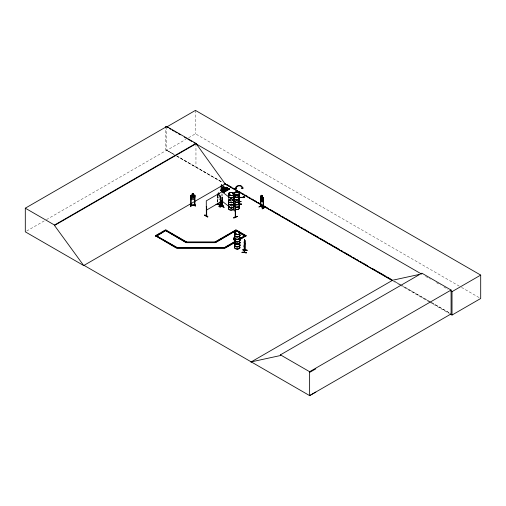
<?xml version="1.0" encoding="UTF-8"?>
<svg xmlns="http://www.w3.org/2000/svg" width="506" height="506" viewBox="0 0 506 506"><rect width="100%" height="100%" fill="white"/><g stroke="black" fill="none" stroke-linecap="round" stroke-linejoin="round"><path stroke-width="0.38" stroke-dasharray="2.53 1.9" d="M233.842 204.93L233.854 203.791A2.72 1.569 0 0 0 230.236 202.229A2.72 1.569 0 0 0 229.243 204.816M233.968 205.569L233.974 204.443M228.484 198.694L228.484 198.643A2.682 1.55 0 0 0 231.166 200.193M228.484 203.475L228.484 199.041M233.854 206.378L233.835 208.605A2.669 1.543 0 0 0 231.166 207.062M228.421 198.839L228.516 198.415M228.427 201.287L228.516 200.774M228.421 203.614L228.567 203.083M229.382 202.419L229.743 202.058M229.522 202.375L230.116 202.318L229.806 202.039M229.806 202.444L229.926 202.406M233.759 204.196L233.905 203.665M234.05 205.177L234.05 206.29M233.759 206.777L233.905 206.246M234.057 207.713A2.688 1.55 0 0 0 234.057 208.516L234.006 207.65A2.688 1.55 0 0 0 234.057 208.428M220.028 199.725L220.363 198.801L220.028 195.158L219.364 194.772L219.863 195.442L219.863 197.593L219.364 198.225L218.434 197.688L217.934 196.48M220.395 198.782L220.04 199.781L217.7 198.428L217.435 197.081M228.522 200.869L228.794 200.382M228.807 200.376L230.464 199.642A2.663 1.537 0 0 0 229.047 202.033A2.663 1.537 0 0 0 233.468 201.862M228.807 200.484L230.464 199.75A2.675 1.543 0 0 0 229.041 202.179A2.675 1.543 0 0 0 233.481 202.008M229.452 202.261L230.021 202.229L229.338 202.362M233.519 202.02L231.166 202.912L228.807 202.02M220.123 200.92L220.23 196.176L220.508 201.015M220.508 196.334L220.123 196.239M26.666 231.046L45.787 220.002M46.47 219.61L166.752 150.162L174.222 154.475M166.752 126.955L166.752 150.358L185.879 139.321M188.605 137.74L195.436 133.799L460.858 287.041M220.072 195.107L220.426 195.714L220.401 201.078M217.706 198.422L217.466 197.093M233.089 202.343L231.166 202.805L229.237 202.343M229.673 202.039L229.56 202.406M231.166 206.954L233.089 207.416L233.804 208.13M174.121 154.532L165.607 149.637L165.607 128.752M176.847 156.101L221.755 181.926L176.942 156.044M401.53 285.308L394.047 281.001L401.511 285.314M430.789 302.133L402.213 285.694L430.714 302.177M431.466 302.518L449.84 313.087M461.548 287.433L480.7 298.496M425.616 276.409L430.353 279.141M436.444 282.658L440.511 285.005M443.895 286.959L447.955 289.305M431.39 302.563L449.726 313.151M166.752 150.358L174.222 154.672M176.942 156.24L223.342 183.027M393.137 281.058L399.297 284.619M399.987 285.011L428.74 301.614M429.423 302.012L449.277 313.473M217.39 195.101L220.395 196.828M228.522 201.628L228.794 202.115M234.05 203.703L233.962 203.304L233.968 205.518M234.006 203.595L233.911 203.172A2.72 1.569 0 0 0 234.727 204.329M233.759 203.083L233.905 203.614M233.759 205.67L233.905 206.201M233.81 208.137L233.905 208.548M228.421 198.883L228.567 199.415M228.427 201.211L228.516 201.723M228.421 203.665L228.567 204.196M233.848 203.475L233.848 201.35M233.962 205.885L233.981 208.111M233.848 206.043L233.848 203.804A2.72 1.569 0 0 1 229.806 205.063A2.675 1.543 0 0 1 233.639 205.847A2.675 1.543 0 0 1 231.856 207.934M228.472 203.791L228.484 204.93M222.488 193.849L222.488 196.189M221.641 193.792L221.641 196.132M220.23 196.176L220.23 200.857M219.364 195.158L219.364 197.308L218.434 196.771L218.434 195.335M217.789 195.563L217.789 203.368M217.681 195.626L217.681 201.869M217.466 194.791L217.51 202.425M217.403 194.785L217.403 202.489M195.955 143.812L195.955 167.214M195.436 110.397L195.436 133.799M236.65 194.152A2.72 1.569 0 0 1 237.358 194.203M236.65 194.026A2.682 1.55 0 0 1 237.346 194.076M234.329 206.726A2.682 1.55 0 0 1 234.752 204.854M234.727 206.91A2.72 1.569 0 0 1 234.727 204.69M234.759 206.612A2.675 1.543 0 0 1 234.759 204.424A2.675 1.543 0 0 1 234.069 202.969M234.727 206.777A2.72 1.569 0 0 1 234.727 204.557M234.727 204.196A2.72 1.569 0 0 1 233.93 203.083M234.752 204.032A2.682 1.55 0 0 1 233.968 202.938M231.166 200.623A2.675 1.543 0 0 1 228.579 198.675M231.166 200.496A2.72 1.569 0 0 1 228.535 198.523M231.166 200.363A2.72 1.569 0 0 1 228.446 198.795M233.468 202.248A2.663 1.537 0 0 1 228.857 202.248A2.663 1.537 0 0 1 231.166 199.94M233.487 202.122A2.688 1.55 0 0 1 229.035 202.292A2.688 1.55 0 0 1 230.47 199.845M231.856 207.498A2.675 1.543 0 0 0 233.481 205.234A2.675 1.543 0 0 0 229.269 204.911A2.682 1.55 0 0 1 230.249 202.4A2.682 1.55 0 0 1 233.835 203.994A2.682 1.55 0 0 1 229.825 205.196M229.243 205.044A2.72 1.569 0 0 1 233.519 205.373A2.72 1.569 0 0 1 231.868 207.675M233.791 203.165A2.72 1.569 0 0 1 230.692 205.12A2.72 1.569 0 0 1 228.933 202.672A2.72 1.569 0 0 1 233.519 202.786M233.747 203.026A2.675 1.543 0 0 1 230.698 204.943A2.675 1.543 0 0 1 228.971 202.539A2.675 1.543 0 0 1 233.481 202.653M229.806 204.93A2.72 1.569 0 0 1 233.677 205.689A2.72 1.569 0 0 1 231.868 207.808M231.166 206.916A2.663 1.537 0 0 1 233.74 208.858"/><path stroke-width="0.76" d="M243.5 197.093L239.964 197.587L243.519 197.321L243.475 196.67L243.55 197.732L243.449 197.157M239.256 197.909L238.958 197.928M244.253 252.026L244.455 252.38L244.278 251.994M244.265 244.278L244.379 244.796L244.6 239.376L244.347 252.62L245.043 250.179M244.974 250.072L244.866 250.185M239.275 198.32L239.249 194.785L239.446 203.032M222.102 187.549L221.957 190.477L221.154 189.864L221.154 190.547L221.103 189.895L222.001 190.452L222.102 187.549A0.955 0.557 59.5 0 0 221.957 186.24L221.957 185.152L221.375 184.798M224.297 188.77L224.152 191.698L223.336 191.369L223.791 191.205M244.189 245.638L244.202 246.511L244.879 243.228M246.397 252.62C233.228 251.33 255.302 253.734 242.146 252.386M244.139 242.595L244.271 241.855L244.202 252.608L244.373 252.247M221.362 184.823L221.274 185.854A0.955 0.557 59.5 0 0 221.135 187.005L221.192 190.155L221.577 190.028M221.236 190.009L221.641 189.959L221.419 190.756L221.52 189.832M244.48 240.692L244.556 240.148M242.146 252.247L242.115 252.557M224.727 188.871C224.506 187.878 223.829 189.484 224.759 188.763M229.673 195.082C228.788 195.114 230.938 194.867 229.743 195.063M232.855 193.115L232.589 193.254M235.524 194.279L234.936 194.614M234.98 194.291C235.271 194.804 234.601 194.361 235.163 194.19M235.524 194.329L235.296 194.19M238.345 192.83L237.997 192.716L238.345 192.546M235.568 233.924C236.226 233.538 235.847 233.892 235.714 234.151M236.226 233.981L236.119 234.088M238.883 232.058L238.617 232.254L238.889 231.995M245.018 240.837L244.803 250.432L244.822 240.135L244.974 250.413M244.189 252.216L245.03 250.223M244.208 252.583L244.948 250.198M244.417 240.249L244.556 239.768M244.379 241.729L244.594 240.976M244.379 243.873L244.594 243.127M244.202 246.511L244.809 244.619M204.601 215.195C205.993 214.108 211.103 219.794 204.614 215.164M207.802 216.827L204.728 215.101L207.827 216.84M260.539 199.275L260.811 200.623L263.152 201.97L263.493 201.027M263.152 201.97L263.531 201.008M219.933 207.156L223.361 205.657M192.172 195L191.521 195.487L191.521 197.637L192.223 198.516L193.532 198.441L194.234 197.479L194.234 195.329L193.532 194.987L193.577 193.766L192.172 193.849L192.223 195.063L190.768 195.493L191.205 199.737L194.5 199.541L194.981 196.366L190.775 196.606M223.481 191.451L223.722 191.116M258.99 207.024L262.032 205.265M218.908 203.07L215.917 204.69M234.177 239.041L234.607 238.554L233.955 239.857L234.107 239.142C233.525 235.537 234.948 241.052 233.835 237.839M234.398 238.99L234.607 238.554M235.246 240.527L235.676 240.04L235.024 241.343L235.176 240.628C234.594 237.023 236.017 242.538 234.904 239.325A2.688 1.55 0 0 0 234.556 240.135M235.467 240.476L235.676 240.04M233.955 239.857L234.392 239.363L234.733 240.584L234.17 239.414M235.024 241.343L235.461 240.85L235.802 242.07L235.239 240.9M190.224 204.297L190.895 206.581M220.401 205.759L217.403 204.051L217.77 203.779M220.123 201.698L220.123 205.638L220.23 201.635M233.829 239.68L234.329 239.085L234.057 237.788M234.733 238.731L234.24 239.319L234.512 240.635M234.898 241.172L235.802 240.217M260.615 205.815L260.824 206.416L260.9 200.876M260.925 206.321L260.489 206.22M263.24 207.485L263.632 207.915L260.52 206.239L263.493 207.96L263.493 197.909L262.5 196.948L262.962 197.637L262.962 199.788L262.462 200.427L261.532 199.889L261.033 198.675L261.532 195.202L262.532 195.778L262.462 196.967M260.868 196.012L260.539 196.246L260.856 195.961L263.493 197.935L263.525 207.979L263.297 207.719M206.429 215.632L206.246 215.942L206.581 215.746M222.387 206.435L222.596 201.015M194.949 204.981L190.692 205.126L194.955 204.873M190.686 205.48L194.911 205.221L194.899 204.867M194.481 205.246L194.949 205.322L194.981 195.24L191.243 195.12L190.775 195.518M230.034 194.766L229.743 194.791M232.95 193.197L232.621 193.324M235.632 194.506L234.955 194.57M235.676 233.658L235.461 234.038M221.995 206.277L221.729 206.087L221.9 206.454M221.875 201.078L221.9 206.701L221.875 197.321M235.303 216.884L235.372 202.052L221.641 191.451M235.328 216.745L235.315 216.758M206.239 215.917L206.695 215.815L206.657 206.461L206.277 206.562L206.657 206.461M222.488 200.958L222.185 206.739L222.52 206.543M190.73 205.139L190.794 205.588L191.129 205.202M191.173 205.537L191.116 196.094L190.73 196.119L190.699 205.569L194.93 205.303M234.873 194.329L235.233 194.241M217.435 193.994L218.465 194.215M220.679 190.528L221.299 189.725L220.831 190.42L221.698 190.907L222.248 190.256L222.324 190.711M226.112 187.321C224.67 187.201 228.136 188.985 225.625 187.498M220.863 190.623L226.46 187.505L221.546 190.218M222.159 189.788L226.378 187.365M222.324 190.307L221.495 190.971L227.086 187.852M227.004 187.72L221.584 190.977M227.124 187.878L221.773 191.078M222.836 191.768L223.532 191.015L222.982 191.666M224.006 192.413L222.906 191.698L223.178 191.951L228.611 188.744L228.332 188.415L229.357 188.997L223.848 192.153M228.276 188.567L222.842 191.768M222.982 191.837L228.332 188.498L229.427 189.212M221.957 186.24L222.001 185.373M223.31 191.11L223.62 191.97L223.285 188.251A0.955 0.557 59.5 0 1 223.431 187.1L223.639 185.993M223.285 188.251L223.557 191.287M224.708 188.124L225.259 187.713L226.283 188.377L225.259 187.713M222.026 189.706L226.258 187.391M227.017 187.77L221.501 190.977L227.27 187.966M222.817 191.749L228.332 188.415M223.108 191.869L228.598 188.751M229.161 188.959L223.646 192.217L229.357 189.073M229.357 188.997L223.791 192.305M222.185 206.739L222.488 197.201M217.77 204.12L217.789 203.766M220.091 205.335L220.546 205.36L217.713 203.981L220.255 205.183L220.395 205.778L220.401 201.856M222.001 204.671L218.978 206.625L222.153 204.924M221.211 205.6L224.107 207.251M222.488 191.508L206.277 200.869L206.353 215.999L206.695 215.474M84.072 265.378L83.743 265.574L25.3 231.83L25.3 208.187L166.752 126.519L195.955 143.375L225.157 183.88L392.352 280.413M166.752 126.519L166.752 126.955L195.436 110.397L480.7 275.093L480.7 298.496L452.016 315.055L449.967 313.865M25.3 208.187L54.503 225.043L195.955 143.375M315.82 392.074L309.628 395.603L84.034 265.359L83.699 265.549L54.503 225.48L195.955 143.812M83.699 265.549L225.486 183.691M219.427 193.583L218.396 193.026L219.395 193.602M234.809 241.849L224.677 247.7L176.929 247.7L176.341 248.041L155.481 235.707L165.614 229.857L186.474 241.9L215.132 241.9L235.992 229.857L246.125 235.707L239.458 239.85M155.481 235.998L160.206 233.266M161.559 232.488L165.614 230.148L186.474 242.191L185.879 242.532L165.614 230.54L185.879 242.241L186.474 241.9L186.474 242.671L215.132 242.671L215.132 241.9L215.727 242.241L235.992 230.54L215.727 242.532L215.132 242.191L221.894 238.288M206.277 210.23L222.488 200.869M260.501 196.208L260.52 206.277M260.824 195.98L261.532 196.353M260.792 197.036L260.52 196.878L260.824 206.416M155.481 235.707L176.341 247.75L176.929 247.409L224.677 247.409L234.809 241.558M263.221 198.441L263.601 198.535L263.221 198.441L263.221 207.814M260.811 200.623L263.19 201.951M263.19 207.536L260.824 206.176L263.632 207.574M262.089 208.807C265.125 206.663 267.472 206.239 262.222 208.902M223.241 237.51L227.972 234.778M229.319 234L234.727 230.881M239.458 232.83L245.536 236.34L235.404 230.198L235.992 230.148L246.125 235.998M239.54 238.826L244.942 235.707L240.217 238.731M156.664 235.998L176.929 247.409L176.929 248.18L224.677 248.18L224.677 247.409L225.271 247.75L234.727 242.292M239.458 239.559L246.125 235.707M224.677 247.7L225.271 248.041L234.727 242.583M250.9 362.081L392.688 280.216L418.81 274.537M251.229 361.885L280.432 355.535L280.432 354.858L421.884 273.189L451.086 290.046L451.086 313.935L309.628 395.603L309.628 371.714L451.086 290.046M421.884 273.866L421.555 274.062L193.918 142.635M450.663 290.868L452.016 291.652L480.7 275.093M309.628 372.397L315.82 368.868M226.517 189.782L226.384 190.155M226.441 189.864L226.53 190.205M235.492 207.688L235.138 207.561M233.892 217.953C240.59 215.505 235.688 215.967 233.892 217.934M206.499 215.771L206.549 206.397M244.265 252.361L244.417 241.337M224.613 188.877L224.228 188.846M234.379 240.451L234.601 240.401A2.675 1.543 0 0 0 237.934 241.957A2.675 1.543 0 0 0 239.559 239.692M235.176 240.628L235.126 239.275M217.934 194.329L218.434 194.234L218.434 193.007M221.071 205.651L224.133 207.397M238.984 196.783L239.458 196.745L239.344 197.138M238.996 196.847L239.471 196.809M238.958 197.068L239.351 197.163M238.902 197.264L239.97 197.251L238.921 197.334M238.902 197.802L239.97 197.789L239.958 197.182M238.927 201.711L241.058 201.54L238.902 201.767M238.921 201.843L241.058 201.666M238.813 204.228L241.653 204.019L238.845 204.557M238.813 204.418L241.685 204.323M194.525 195.879L194.93 195.942L194.525 195.879L194.551 205.347L194.589 204.993M194.734 203.829L195.259 206.461M192.179 193.874L193.532 193.836M217.713 203.886L217.365 203.703M217.662 204.209L217.504 203.627L220.546 205.702L220.508 201.793M263.329 207.738L263.329 201.496M186.474 242.38L215.132 242.38M176.929 247.889L224.677 247.889M221.9 206.359C221.033 206.916 222.419 202.982 221.761 200.844M222.324 206.435L222.627 206.258M239.104 197.403L239.11 203.279L239.483 203.203L239.496 197.302L239.022 197.441A2.675 1.543 0 0 1 237.004 199.687A2.675 1.543 0 0 1 234.069 197.757M239.344 202.988L239.458 196.745M235.233 194.304L235.644 194.449M235.024 194.449L235.454 194.26M229.743 194.728L229.99 194.785M235.821 233.639L236.182 233.797M242.829 249.907L247.08 250.299M242.14 252.431L246.397 252.81M226.448 190.117L226.827 189.826M239.205 201.85L239.819 204.316M239.382 201.843L239.996 204.323M217.618 203.867L217.713 204.228M223.81 186.037L223.431 187.1M235.36 217.118L235.258 207.511M226.176 187.176L227.264 187.96M224.708 188.042L225.733 188.618M224.215 188.409L225.24 188.909L224.215 188.327L223.665 188.656L224.689 189.231M223.26 191.135L224.152 191.698L224.253 188.795A0.955 0.557 59.5 0 0 224.114 187.486L224.152 186.619M220.825 190.598L221.856 191.173M222.216 197.359L222.292 206.796M166.752 126.955L168.112 127.74M169.472 128.524L170.832 129.308M172.185 130.093L174.222 131.269M175.582 132.053L176.942 132.838M178.302 133.622L180.338 134.798M184.412 137.151L186.448 138.328M187.808 139.112L191.882 141.459M226.852 184.475L231.628 187.233M232.994 188.023L235.043 189.206M236.403 189.99L237.769 190.781M239.136 191.565L241.185 192.748M242.551 193.539L243.911 194.329M245.277 195.114L247.326 196.296M248.693 197.087L250.053 197.871M252.102 199.054L253.468 199.845M254.834 200.629L256.194 201.42M258.243 202.602L259.61 203.387M261.659 204.569L268.484 208.51M270.527 209.693L274.625 212.058M275.985 212.843L280.767 215.6M282.127 216.391L284.176 217.574M285.542 218.358L286.908 219.149M288.275 219.939L290.317 221.116M291.684 221.906L293.05 222.697M295.093 223.873L296.459 224.664M297.825 225.455L299.875 226.637M301.241 227.422L302.601 228.212M303.967 228.997L306.016 230.179M307.382 230.97L308.742 231.754M310.792 232.937L312.158 233.728M313.524 234.512L318.299 237.27M319.665 238.06L327.173 242.393M328.533 243.184L333.315 245.941M334.675 246.726L339.456 249.49M340.816 250.274L342.866 251.457M344.232 252.247L345.598 253.032M346.964 253.822L349.007 255.005M350.373 255.789L351.74 256.58M353.783 257.763L355.149 258.547M356.515 259.338L357.881 260.122M359.93 261.305L361.29 262.095M362.657 262.88L367.432 265.644M372.214 268.401L376.306 270.761M377.672 271.551L385.863 276.276M387.223 277.067L392.005 279.824M261.893 205.215L259.021 206.872M224.708 183.817L392.454 280.666M235.404 230.489L236.751 231.267M158.011 236.776L176.929 247.7M280.432 354.858L309.628 371.714M223.241 205.594L219.958 207.011M221.875 206.682L221.641 200.901M194.981 195.272L193.577 194.918M221.641 200.812L235.372 211.413M244.872 240.179L244.208 241.862M190.775 198.611L191.243 199.687M239.129 196.126L239.123 197.251M235.53 240.755L235.802 242.07M235.309 240.805L235.581 242.127M234.461 239.262L234.733 240.584M191.116 196.094L190.73 196.119M190.452 204.095L190.92 206.758M244.499 240.179L244.423 241.349M244.151 245.6L244.265 246.511M452.016 291.652L452.016 315.055M260.571 196.227L260.622 206.176M244.6 239.376L244.594 245.201M235.233 216.511L235.151 216.954M228.434 189.535L227.409 189.042M227.396 190.148L226.372 189.655M226.84 190.477L225.815 189.978M224.398 191.502L224.481 191.951M222.248 190.256L222.248 190.585M221.299 189.725L221.299 190.13M206.385 206.619L206.385 215.98M165.607 126.43L165.607 127.98M54.503 225.043L54.503 225.48M239.597 237.124A2.72 1.569 0 0 1 237.244 239.483A2.72 1.569 0 0 1 234.892 237.124M239.559 237.289A2.675 1.543 0 0 1 237.244 239.604A2.675 1.543 0 0 1 234.923 237.289M239.572 239.357A2.688 1.55 0 0 1 238.269 241.571A2.688 1.55 0 0 1 234.651 240.533M239.566 239.446A2.682 1.55 0 0 1 238.269 241.647A2.682 1.55 0 0 1 234.651 240.616M234.563 240.217A2.682 1.55 0 0 1 234.923 239.446M239.597 234.544A2.72 1.569 0 0 1 237.244 236.897A2.72 1.569 0 0 1 234.892 234.544M239.559 236.859A2.675 1.543 0 0 1 237.244 239.174A2.675 1.543 0 0 1 234.923 236.859M239.566 234.702A2.682 1.55 0 0 1 237.244 237.029A2.682 1.55 0 0 1 234.923 234.702M239.597 236.991A2.72 1.569 0 0 1 237.244 239.351A2.72 1.569 0 0 1 234.892 236.991M239.597 234.411A2.72 1.569 0 0 1 237.244 236.764A2.72 1.569 0 0 1 234.892 234.411M239.559 234.272A2.675 1.543 0 0 1 237.244 236.593A2.675 1.543 0 0 1 234.923 234.272M239.597 244.487A2.72 1.569 0 0 1 237.244 246.846A2.72 1.569 0 0 1 234.892 244.487M239.566 244.651A2.682 1.55 0 0 1 237.244 246.972A2.682 1.55 0 0 1 234.923 244.651M234.657 240.059A2.675 1.543 0 0 1 234.923 239.692M239.572 239.559A2.688 1.55 0 0 1 238.269 241.767A2.688 1.55 0 0 1 234.651 240.736M234.651 239.933A2.688 1.55 0 0 1 234.917 239.559M239.597 241.906A2.72 1.569 0 0 1 237.244 244.259A2.72 1.569 0 0 1 234.892 241.906M239.559 244.221A2.675 1.543 0 0 1 237.244 246.536A2.675 1.543 0 0 1 234.923 244.221M239.566 242.064A2.682 1.55 0 0 1 237.244 244.392A2.682 1.55 0 0 1 234.923 242.064M239.597 244.354A2.72 1.569 0 0 1 237.244 246.713A2.72 1.569 0 0 1 234.892 244.354M239.597 241.773A2.72 1.569 0 0 1 237.244 244.126A2.72 1.569 0 0 1 234.892 241.773M239.559 241.634A2.675 1.543 0 0 1 237.244 243.955A2.675 1.543 0 0 1 234.923 241.634M238.977 194.797A2.682 1.55 0 0 1 237.004 197.106A2.682 1.55 0 0 1 234.063 195.171M238.977 197.814A2.682 1.55 0 0 1 237.004 200.123A2.682 1.55 0 0 1 234.063 198.188M239.009 197.656A2.72 1.569 0 0 1 237.004 199.996A2.72 1.569 0 0 1 234.025 198.029M239.009 197.523A2.72 1.569 0 0 1 237.004 199.864A2.72 1.569 0 0 1 234.025 197.897M239.009 195.069A2.72 1.569 0 0 1 237.004 197.41A2.72 1.569 0 0 1 234.025 195.449M239.009 194.936A2.72 1.569 0 0 1 237.004 197.277A2.72 1.569 0 0 1 234.025 195.316M238.977 195.234A2.682 1.55 0 0 1 237.004 197.542A2.682 1.55 0 0 1 234.063 195.607M238.977 199.978A2.682 1.55 0 0 1 237.004 202.286A2.682 1.55 0 0 1 234.063 200.351M238.958 199.838A2.663 1.537 0 0 1 236.998 202.128A2.663 1.537 0 0 1 234.076 200.205M238.977 200.079A2.688 1.55 0 0 1 237.997 202.198A2.688 1.55 0 0 1 234.322 201.628M234.057 201.255A2.688 1.55 0 0 1 234.057 200.452M239.009 204.886A2.72 1.569 0 0 1 238.573 206.777A2.72 1.569 0 0 1 235.29 207.03M238.977 202.596A2.682 1.55 0 0 1 238.547 204.462A2.682 1.55 0 0 1 235.309 204.709M238.971 204.747A2.675 1.543 0 0 1 238.547 206.612A2.675 1.543 0 0 1 235.315 206.853M238.977 205.177A2.682 1.55 0 0 1 238.547 207.043A2.682 1.55 0 0 1 235.309 207.289M238.958 207.201A2.663 1.537 0 0 1 238.275 209.187A2.663 1.537 0 0 1 234.765 209.054M239.009 205.019A2.72 1.569 0 0 1 238.573 206.91A2.72 1.569 0 0 1 235.29 207.163M239.009 202.299A2.72 1.569 0 0 1 238.573 204.196A2.72 1.569 0 0 1 235.29 204.443M238.971 202.16A2.675 1.543 0 0 1 238.547 204.026A2.675 1.543 0 0 1 235.315 204.272M238.971 200.218A2.675 1.543 0 0 1 238.282 202.217A2.675 1.543 0 0 1 234.759 202.084M239.009 202.432A2.72 1.569 0 0 1 238.573 204.329A2.72 1.569 0 0 1 235.29 204.576M238.977 207.34A2.682 1.55 0 0 1 238.282 209.345A2.682 1.55 0 0 1 234.752 209.212M233.519 195.556A2.72 1.569 0 0 1 231.166 197.916A2.72 1.569 0 0 1 228.807 195.556M233.487 195.721A2.682 1.55 0 0 1 233.057 197.587A2.682 1.55 0 0 1 229.825 197.833M229.269 197.587A2.682 1.55 0 0 1 228.838 195.721M233.519 195.424A2.72 1.569 0 0 1 231.166 197.783A2.72 1.569 0 0 1 228.807 195.424M233.481 195.291A2.675 1.543 0 0 1 231.166 197.606A2.675 1.543 0 0 1 228.845 195.291M233.487 197.871A2.682 1.55 0 0 1 231.856 200.142M233.519 198.01A2.72 1.569 0 0 1 232.526 200.155M233.481 198.308A2.675 1.543 0 0 1 232.501 200.414M233.519 198.143A2.72 1.569 0 0 1 232.526 200.287M233.487 200.382A2.688 1.55 0 0 1 233.848 201.154M233.487 200.49A2.688 1.55 0 0 1 233.848 201.261M233.468 209.225A2.663 1.537 0 0 1 229.832 209.788A2.663 1.537 0 0 1 228.857 207.688M233.487 209.383A2.682 1.55 0 0 1 229.825 209.952A2.682 1.55 0 0 1 228.838 207.833M231.166 207.985A2.675 1.543 0 0 1 228.579 206.037M231.166 207.726A2.72 1.569 0 0 1 228.535 205.752M231.166 207.555A2.682 1.55 0 0 1 228.573 205.607M231.166 207.858A2.72 1.569 0 0 1 228.446 206.29M233.475 200.705A2.669 1.543 0 0 1 233.74 201.072M233.487 200.566A2.688 1.55 0 0 1 233.759 200.939M244.385 196.714L244.493 197.656L244.385 196.714M262.918 200.205L262.051 198.624C261.602 200.155 260.514 198.959 261.836 198.251L261.21 196.575L262.032 198.105C262.399 196.581 263.588 197.878 262.247 198.497L262.918 200.205M242.861 249.819L247.105 250.211L242.861 249.819M243.152 188.011L242.292 188.757L241.425 188.15L242.026 188.099A3.017 2.441 -13.5 0 0 239.041 185.873A3.017 2.441 -13.5 0 0 236.049 188.58L236.644 188.529L235.726 189.288L234.809 188.675L235.404 188.63A3.612 2.922 -13.5 0 1 238.977 185.392A3.612 2.922 -13.5 0 1 242.557 188.055L243.152 188.011M222.02 204.822L218.978 206.625L222.039 204.86M166.202 230.198L156.069 236.34L166.202 230.198M237.194 216.309L233.747 217.846L237.2 216.334M193.298 194.038L192.457 194.089L192.457 194.475L193.298 194.424L193.298 194.038M193.532 195.373L192.223 195.449L192.223 197.599L193.532 197.517L193.532 195.373M228.807 189.32L227.782 188.744L228.807 189.32M227.883 189.864L226.859 189.282L227.883 189.864M262.298 195.911L261.703 195.569L262.298 196.296L262.298 195.911M262.462 197.353L261.532 196.815L261.532 198.966L262.462 199.503L262.462 197.353M219.199 193.716L218.598 193.368L219.199 194.102L219.199 193.716M235.904 234.215A2.675 1.543 0 0 0 239.92 232.874A2.675 1.543 0 0 0 235.904 231.539A2.675 1.543 0 0 0 235.904 234.215M235.904 234.436A2.675 1.543 0 0 0 239.92 233.102A2.675 1.543 0 0 0 235.904 231.761A2.675 1.543 0 0 0 235.904 234.436M235.347 234.069A2.688 1.55 0 0 0 239.838 233.374A2.688 1.55 0 0 0 236.549 231.476A2.688 1.55 0 0 0 235.347 234.069M237.244 249.047A2.688 1.55 0 0 0 239.572 246.719A2.688 1.55 0 0 1 237.244 249.053A2.688 1.55 0 0 1 234.917 246.726A2.688 1.55 0 0 0 237.244 249.047M235.309 194.759A2.688 1.55 0 0 0 239.338 193.412A2.688 1.55 0 0 0 235.309 192.071A2.688 1.55 0 0 0 235.309 194.759M235.315 194.962A2.675 1.543 0 0 0 239.325 193.627A2.675 1.543 0 0 0 235.315 192.286A2.675 1.543 0 0 0 235.315 194.962M235.309 194.835A2.688 1.55 0 0 0 239.338 193.488A2.688 1.55 0 0 0 235.309 192.147A2.688 1.55 0 0 0 235.309 194.835M229.825 195.234A2.669 1.543 0 0 0 233.835 193.899A2.669 1.543 0 0 0 229.825 192.565A2.669 1.543 0 0 0 229.825 195.234M229.825 195.455A2.675 1.543 0 0 0 233.842 194.114A2.669 1.543 0 0 0 229.825 192.773A2.675 1.543 0 0 0 229.825 195.455A2.669 1.543 0 0 0 233.835 194.114A2.675 1.543 0 0 0 229.825 192.78A2.669 1.543 0 0 0 229.825 195.449"/></g></svg>
